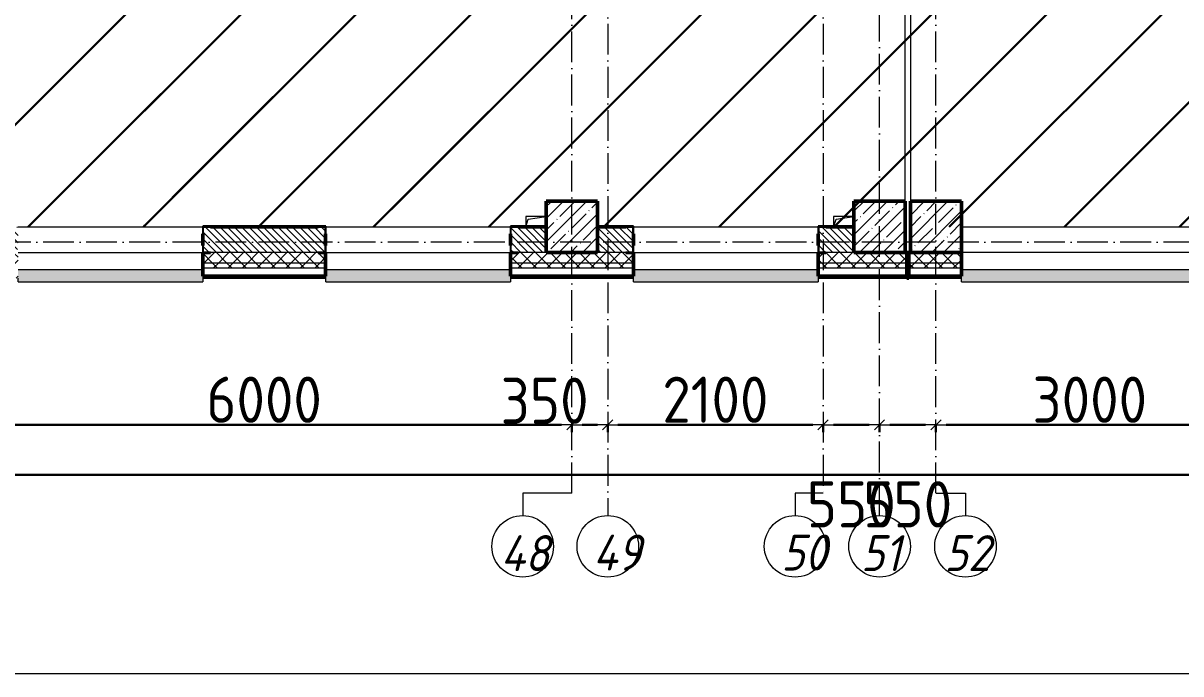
# Model space of a CAD drawing. Header units: millimetres. Extents: x -17017 to 628417, y -109036 to 199237.
# Drawn here: x 106510 to 117797, y 57688 to 64030 of the extents above; entities that cross this region are included whole.
import ezdxf

# ---------------------------------------------------------------- set-up
doc = ezdxf.new("R2010")
doc.units = ezdxf.units.MM
doc.linetypes.add('50_200_ШТРИХ_1Т_ш5_п1_п1_', pattern=[700, 500, -100, 0, -100])
for name, color, linetype, lineweight in [('3.1) ЖБ окна 1.2 м', 102, 'Continuous', 30), ('A-____-____-DIMS', 7, 'Continuous', 9), ('A-FLOR-____-OTLN', 7, 'Continuous', 9), ('A-GENM-____-MCUT', 7, 'Continuous', 25), ('A-GENM-____-OTLN', 7, 'Continuous', 9), ('A-GENM-____-OTLN-1', 7, 'Continuous', 25), ('A-GLAZ-____-OTLN', 7, 'Continuous', 9), ('A-WALL-____-MCUT-2', 7, 'Continuous', 50), ('A-WALL-____-MCUT-3', 7, 'Continuous', 9), ('A-WALL-____-OTLN', 7, 'Continuous', 9), ('A-WALL-____-PATT-1', 7, 'Continuous', 9), ('A-WALL-FNSH-MCUT-1', 7, 'Continuous', 9), ('S-COLS-____-MCUT', 7, 'Continuous', 50), ('S-COLS-____-OTLN', 7, 'Continuous', 9), ('S-GRID-____-IDEN', 7, 'Continuous', 9), ('S-GRID-____-OTLN', 7, 'Continuous', 9), ('S-GRID-____-OTLN-1', 7, '50_200_ШТРИХ_1Т_ш5_п1_п1_', 9), ('стяжа', 7, 'Continuous', 30)]:
    doc.layers.add(name, color=color, linetype=linetype, lineweight=lineweight)
doc.layers.add('A-GLAZ-____-OTLN-1', color=7, linetype='Continuous', lineweight=9, true_color=0xc0c0c0)
doc.styles.add('ISOCPEUR_I', font='isocpeui.ttf', dxfattribs={"width": 0.9, "height": 2.5})
doc.styles.add('СПДС', font='isocpeur.ttf', dxfattribs={"width": 0.9})
doc.dimstyles.new('Размера А3', dxfattribs={"dimtxt": 200, "dimasz": 100, "dimexe": 70, "dimexo": 100, "dimgap": 20, "dimtad": 1, "dimdec": 0, "dimrnd": 10, "dimzin": 0, "dimdsep": 46, "dimtxsty": 'СПДС', "dimblk": 'ARROWHEAD_6', "dimcen": 1, "dimclrd": 256, "dimclre": 256, "dimclrt": 256, "dimazin": 0, "dimtfac": 1, "dimtdec": 0, "dimtmove": 2, "dimatfit": 3, "dimfxl": 1, "dimtolj": 1, "dimtzin": 0, "dimarcsym": 0})
pattern_1 = [(45, (50979.8, 168109.95), (-561.266, 561.266), [])]
pattern_2 = [(45, (43259.71, 63713.66), (-70.71068, 70.71068), []), (135, (43259.71, 63713.66), (-70.71068, -70.71068), [])]
pattern_3 = [(135, (43259.71, 63713.66), (-35.35534, -35.35534), [])]
pattern_4 = [(45, (43259.71, 63713.66), (-85.53659, 85.53659), []), (45, (43316.74, 63713.66), (-85.53659, 85.53659), [])]

# ---------------------------------------------------------------- blocks, each defined once
blk = doc.blocks.new('BSC_Колонна _Прямоугольная - 500х500-V53-АР1_План отверстий 2 этажа в осях 1-64_А-ГГ')
at = {"layer": 'S-COLS-____-OTLN'}
h = blk.add_hatch(dxfattribs=at)
h.set_pattern_fill('FP_82', color=256, style=0, pattern_type=2)
h.set_pattern_definition([(45, (-71600, 1668.96), (-114.04925, 114.04925), []), (45, (-71485.95, 1668.96), (-114.04925, 114.04925), [201.613, -40.323, 3.353, -36.97])])
h.paths.add_polyline_path([(-250, -250), (250, -250), (250, 250), (-250, 250)], flags=0)
at = {"layer": 'S-COLS-____-MCUT'}
for p, q in [((250, 250), (-250, 250)), ((-250, 250), (-250, -250)), ((250, -250), (250, 250)), ((-250, -250), (250, -250))]:
    blk.add_line(p, q, dxfattribs=at)
blk = doc.blocks.new('BSC_Колонна _Прямоугольная - 500х500-V55-АР1_План отверстий 2 этажа в осях 1-64_А-ГГ')
at = {"layer": 'S-COLS-____-OTLN'}
h = blk.add_hatch(dxfattribs=at)
h.set_pattern_fill('FP_84', color=256, style=0, pattern_type=2)
h.set_pattern_definition([(45, (-68600, 1668.96), (-114.04925, 114.04925), []), (45, (-68485.95, 1668.96), (-114.04925, 114.04925), [201.613, -40.323, 3.353, -36.97])])
h.paths.add_polyline_path([(-250, -250), (250, -250), (250, 250), (-250, 250)], flags=0)
at = {"layer": 'S-COLS-____-MCUT'}
for p, q in [((250, 250), (-250, 250)), ((-250, 250), (-250, -250)), ((250, -250), (250, 250)), ((-250, -250), (250, -250))]:
    blk.add_line(p, q, dxfattribs=at)
blk = doc.blocks.new('BSC_Колонна _Прямоугольная - 500х500-V112-АР1_План отверстий 2 этажа в осях 1-64_А-ГГ')
at = {"layer": 'S-COLS-____-OTLN'}
h = blk.add_hatch(dxfattribs=at)
h.set_pattern_fill('FP_141', color=256, style=0, pattern_type=2)
h.set_pattern_definition([(45, (-72150, 1668.96), (-114.04925, 114.04925), []), (45, (-72035.95, 1668.96), (-114.04925, 114.04925), [201.613, -40.323, 3.353, -36.97])])
h.paths.add_polyline_path([(-250, -250), (250, -250), (250, 250), (-250, 250)], flags=0)
at = {"layer": 'S-COLS-____-MCUT'}
for p, q in [((250, 250), (-250, 250)), ((-250, 250), (-250, -250)), ((250, -250), (250, 250)), ((-250, -250), (250, -250))]:
    blk.add_line(p, q, dxfattribs=at)
blk = doc.blocks.new('Фахверк_СКБ_Уголок - 250_2700-27497298-АР1_План отверстий 2 этажа в осях 1-64_А-ГГ')
at = {"layer": 'A-GENM-____-MCUT'}
for p, q in [((200, 181), (125, 181)), ((125, 181), (125, 106)), ((131, 106), (131, 175)), ((131, 175), (200, 175)), ((200, 175), (200, 181)), ((125, 106), (131, 106)), ((131, -6), (125, -6)), ((125, -6), (125, -81)), ((125, -81), (200, -81)), ((131, -75), (131, -6)), ((200, -75), (131, -75)), ((200, -81), (200, -75))]:
    blk.add_line(p, q, dxfattribs=at)
blk = doc.blocks.new('AR_Отверстие прямоугольное _в плите_ - AR_Отверстие прямоугольное _в плите_-V161-АР1_План отверстий 2 этажа в осях 1-64_А-ГГ')
at = {"layer": 'A-GENM-____-OTLN'}
for p, q in [((100, 50), (-100, 50)), ((-100, 50), (-100, -50)), ((-100, -50), (-75, 25)), ((-75, 25), (100, 50))]:
    blk.add_line(p, q, dxfattribs=at)
blk = doc.blocks.new('Отлив_СКБ - Отлив витража_120_НВФ-31885687-АР1_План отверстий 2 этажа в осях 1-64_А-ГГ')
at = {"layer": 'A-GLAZ-____-OTLN-1'}
for points in [[(0, -2), (1800, -2), (1800, 0), (0, 0)], [(1485, -120), (1800, -120), (1800, -2), (0, -2), (0, -120)]]:
    blk.add_hatch(color=256, dxfattribs=at).paths.add_polyline_path(points, flags=0)
at = {"layer": 'A-GLAZ-____-OTLN'}
for p, q in [((0, 0), (1800, 0)), ((1800, -2), (0, -2)), ((0, -120), (0, -83)), ((1800, -63), (1800, -120)), ((0, -120), (1800, -120))]:
    blk.add_line(p, q, dxfattribs=at)
blk = doc.blocks.new('Отлив_СКБ - Отлив витража_120_НВФ-31885342-АР1_План отверстий 2 этажа в осях 1-64_А-ГГ')
at = {"layer": 'A-GLAZ-____-OTLN-1'}
for points in [[(0, 0), (0, -2), (7800, -2), (7800, 0), (2809, 0)], [(0, -2), (0, -120), (7800, -120), (7800, -2), (2809, -2)]]:
    blk.add_hatch(color=256, dxfattribs=at).paths.add_polyline_path(points, flags=0)
at = {"layer": 'A-GLAZ-____-OTLN'}
for p, q in [((0, 0), (7800, 0)), ((7800, -2), (0, -2)), ((0, -120), (0, -83)), ((7800, -83), (7800, -120)), ((0, -120), (7800, -120))]:
    blk.add_line(p, q, dxfattribs=at)
blk = doc.blocks.new('Отлив_СКБ - Отлив витража_120_НВФ-V195-АР1_План отверстий 2 этажа в осях 1-64_А-ГГ')
at = {"layer": 'A-GLAZ-____-OTLN-1'}
for points in [[(0, -2), (1800, -2), (1800, 0), (0, 0)], [(0, -120), (1800, -120), (1800, -2), (0, -2)]]:
    blk.add_hatch(color=256, dxfattribs=at).paths.add_polyline_path(points, flags=0)
at = {"layer": 'A-GLAZ-____-OTLN'}
for p, q in [((0, 0), (1800, 0)), ((0, 0), (0, -2)), ((1800, -2), (0, -2)), ((0, -120), (0, -2)), ((1800, -83), (1800, -120)), ((0, -120), (1800, -120))]:
    blk.add_line(p, q, dxfattribs=at)
blk = doc.blocks.new('Отлив_СКБ - Отлив витража_120_НВФ-V194-АР1_План отверстий 2 этажа в осях 1-64_А-ГГ')
at = {"layer": 'A-GLAZ-____-OTLN-1'}
for points in [[(1800, -2), (1800, 0), (0, 0), (0, -2), (1544, -2)], [(1544, -120), (1800, -120), (1800, -2), (0, -2), (0, -120)]]:
    blk.add_hatch(color=256, dxfattribs=at).paths.add_polyline_path(points, flags=0)
at = {"layer": 'A-GLAZ-____-OTLN'}
for p, q in [((0, 0), (1800, 0)), ((1800, -2), (0, -2)), ((0, -120), (0, -83)), ((1800, -83), (1800, -120)), ((0, -120), (1800, -120))]:
    blk.add_line(p, q, dxfattribs=at)
blk = doc.blocks.new('Стены 8 - Стены 4-31196234-АР1_План отверстий 2 этажа в осях 1-64_А-ГГ')
at = {"layer": 'A-WALL-____-MCUT-2'}
for p, q in [((-1799, 41030), (-1799, 41010)), ((-1549, 41030), (-1799, 41030)), ((-1799, 41010), (-1549, 41010)), ((-1549, 41010), (-1549, 41030))]:
    blk.add_line(p, q, dxfattribs=at)
blk = doc.blocks.new('Ось сетки - Круг_Ø6_00__ISO-2_5_0_9K_-25732049-АР1_План отверстий 2 этажа в осях 1-64_А-ГГ')
at = {"layer": 'S-GRID-____-IDEN'}
blk.add_circle((0, 0), 3, dxfattribs=at)
blk = doc.blocks.new('ARROWHEAD_6')
at = {"color": 0, "linetype": 'Continuous'}
for p, q in [((0, 0), (-1, 0)), ((-0.5, -0.5), (0.5, 0.5))]:
    blk.add_line(p, q, dxfattribs=at)
blk = doc.blocks.new('*D2679')
at = {"layer": 'A-____-____-DIMS', "lineweight": -2, "transparency": 16777216}
for p, q in [((47008, 455423), (47008, 455347)), ((47108, 455417), (52908, 455417)), ((53008, 455423), (53008, 455347))]:
    blk.add_line(p, q, dxfattribs=at)
at = {"layer": 'Defpoints', "color": 0, "transparency": 16777216}
for p in [(47008, 455523), (53008, 455523), (53008, 455417)]:
    blk.add_point(p, dxfattribs=at)
at = {"layer": 'A-____-____-DIMS', "lineweight": -2, "transparency": 16777216, "xscale": 100, "yscale": 100, "zscale": 100, "rotation": 180}
blk.add_blockref('ARROWHEAD_6', (47008, 455417), dxfattribs=at)
at = {"layer": 'A-____-____-DIMS', "lineweight": -2, "transparency": 16777216, "xscale": 100, "yscale": 100, "zscale": 100}
blk.add_blockref('ARROWHEAD_6', (53008, 455417), dxfattribs=at)
at = {"layer": 'A-____-____-DIMS', "transparency": 16777216, "insert": (50008, 455662), "char_height": 450, "attachment_point": 5, "style": 'СПДС'}
blk.add_mtext('\\A1;6000', dxfattribs=at)
blk = doc.blocks.new('*D2680')
at = {"layer": 'A-____-____-DIMS', "lineweight": -2, "transparency": 16777216}
for p, q in [((53008, 455423), (53008, 455347)), ((53108, 455417), (53258, 455417)), ((53358, 455423), (53358, 455347))]:
    blk.add_line(p, q, dxfattribs=at)
at = {"layer": 'Defpoints', "color": 0, "transparency": 16777216}
for p in [(53008, 455523), (53358, 455523), (53358, 455417)]:
    blk.add_point(p, dxfattribs=at)
at = {"layer": 'A-____-____-DIMS', "lineweight": -2, "transparency": 16777216, "xscale": 100, "yscale": 100, "zscale": 100, "rotation": 180}
blk.add_blockref('ARROWHEAD_6', (53008, 455417), dxfattribs=at)
at = {"layer": 'A-____-____-DIMS', "lineweight": -2, "transparency": 16777216, "xscale": 100, "yscale": 100, "zscale": 100}
blk.add_blockref('ARROWHEAD_6', (53358, 455417), dxfattribs=at)
at = {"layer": 'A-____-____-DIMS', "transparency": 16777216, "insert": (52314, 455877), "char_height": 450, "attachment_point": 1, "line_spacing_factor": 1.149209, "style": 'СПДС'}
blk.add_mtext('\\A1;350', dxfattribs=at)
blk = doc.blocks.new('*D2681')
at = {"layer": 'A-____-____-DIMS', "lineweight": -2, "transparency": 16777216}
for p, q in [((53358, 455423), (53358, 455347)), ((53458, 455417), (55358, 455417)), ((55458, 455423), (55458, 455347))]:
    blk.add_line(p, q, dxfattribs=at)
at = {"layer": 'Defpoints', "color": 0, "transparency": 16777216}
for p in [(53358, 455523), (55458, 455523), (55458, 455417)]:
    blk.add_point(p, dxfattribs=at)
at = {"layer": 'A-____-____-DIMS', "lineweight": -2, "transparency": 16777216, "xscale": 100, "yscale": 100, "zscale": 100, "rotation": 180}
blk.add_blockref('ARROWHEAD_6', (53358, 455417), dxfattribs=at)
at = {"layer": 'A-____-____-DIMS', "lineweight": -2, "transparency": 16777216, "xscale": 100, "yscale": 100, "zscale": 100}
blk.add_blockref('ARROWHEAD_6', (55458, 455417), dxfattribs=at)
at = {"layer": 'A-____-____-DIMS', "transparency": 16777216, "insert": (54408, 455662), "char_height": 450, "attachment_point": 5, "style": 'СПДС'}
blk.add_mtext('\\A1;2100', dxfattribs=at)
blk = doc.blocks.new('*D2682')
at = {"layer": 'A-____-____-DIMS', "lineweight": -2, "transparency": 16777216}
for p, q in [((55458, 455423), (55458, 455347)), ((55558, 455417), (55908, 455417)), ((56008, 455423), (56008, 455347))]:
    blk.add_line(p, q, dxfattribs=at)
at = {"layer": 'Defpoints', "color": 0, "transparency": 16777216}
for p in [(55458, 455523), (56008, 455523), (56008, 455417)]:
    blk.add_point(p, dxfattribs=at)
at = {"layer": 'A-____-____-DIMS', "lineweight": -2, "transparency": 16777216, "xscale": 100, "yscale": 100, "zscale": 100, "rotation": 180}
blk.add_blockref('ARROWHEAD_6', (55458, 455417), dxfattribs=at)
at = {"layer": 'A-____-____-DIMS', "lineweight": -2, "transparency": 16777216, "xscale": 100, "yscale": 100, "zscale": 100}
blk.add_blockref('ARROWHEAD_6', (56008, 455417), dxfattribs=at)
at = {"layer": 'A-____-____-DIMS', "transparency": 16777216, "insert": (55733, 454642), "char_height": 450, "attachment_point": 5, "style": 'СПДС'}
blk.add_mtext('\\A1;550', dxfattribs=at)
blk = doc.blocks.new('*D2683')
at = {"layer": 'A-____-____-DIMS', "lineweight": -2, "transparency": 16777216}
for p, q in [((56008, 455423), (56008, 455347)), ((56108, 455417), (56458, 455417)), ((56558, 455423), (56558, 455347))]:
    blk.add_line(p, q, dxfattribs=at)
at = {"layer": 'Defpoints', "color": 0, "transparency": 16777216}
for p in [(56008, 455523), (56558, 455523), (56558, 455417)]:
    blk.add_point(p, dxfattribs=at)
at = {"layer": 'A-____-____-DIMS', "lineweight": -2, "transparency": 16777216, "xscale": 100, "yscale": 100, "zscale": 100, "rotation": 180}
blk.add_blockref('ARROWHEAD_6', (56008, 455417), dxfattribs=at)
at = {"layer": 'A-____-____-DIMS', "lineweight": -2, "transparency": 16777216, "xscale": 100, "yscale": 100, "zscale": 100}
blk.add_blockref('ARROWHEAD_6', (56558, 455417), dxfattribs=at)
at = {"layer": 'A-____-____-DIMS', "transparency": 16777216, "insert": (56283, 454642), "char_height": 450, "attachment_point": 5, "style": 'СПДС'}
blk.add_mtext('\\A1;550', dxfattribs=at)
blk = doc.blocks.new('*D2684')
at = {"layer": 'A-____-____-DIMS', "lineweight": -2, "transparency": 16777216}
for p, q in [((56558, 455423), (56558, 455347)), ((56658, 455417), (59458, 455417)), ((59558, 455423), (59558, 455347))]:
    blk.add_line(p, q, dxfattribs=at)
at = {"layer": 'Defpoints', "color": 0, "transparency": 16777216}
for p in [(56558, 455523), (59558, 455523), (59558, 455417)]:
    blk.add_point(p, dxfattribs=at)
at = {"layer": 'A-____-____-DIMS', "lineweight": -2, "transparency": 16777216, "xscale": 100, "yscale": 100, "zscale": 100, "rotation": 180}
blk.add_blockref('ARROWHEAD_6', (56558, 455417), dxfattribs=at)
at = {"layer": 'A-____-____-DIMS', "lineweight": -2, "transparency": 16777216, "xscale": 100, "yscale": 100, "zscale": 100}
blk.add_blockref('ARROWHEAD_6', (59558, 455417), dxfattribs=at)
at = {"layer": 'A-____-____-DIMS', "transparency": 16777216, "insert": (58058, 455662), "char_height": 450, "attachment_point": 5, "style": 'СПДС'}
blk.add_mtext('\\A1;3000', dxfattribs=at)
blk = doc.blocks.new('*D2691')
at = {"layer": 'A-____-____-DIMS', "lineweight": -2, "transparency": 16777216}
for p, q in [((-17942, 454935), (-17942, 454859)), ((-17842, 454929), (85458, 454929)), ((85558, 454935), (85558, 454859))]:
    blk.add_line(p, q, dxfattribs=at)
at = {"layer": 'Defpoints', "color": 0, "transparency": 16777216}
for p in [(-17942, 455035), (85558, 455035), (85558, 454929)]:
    blk.add_point(p, dxfattribs=at)
at = {"layer": 'A-____-____-DIMS', "lineweight": -2, "transparency": 16777216, "xscale": 100, "yscale": 100, "zscale": 100, "rotation": 180}
blk.add_blockref('ARROWHEAD_6', (-17942, 454929), dxfattribs=at)
at = {"layer": 'A-____-____-DIMS', "lineweight": -2, "transparency": 16777216, "xscale": 100, "yscale": 100, "zscale": 100}
blk.add_blockref('ARROWHEAD_6', (85558, 454929), dxfattribs=at)
at = {"layer": 'A-____-____-DIMS', "transparency": 16777216, "insert": (33808, 455174), "char_height": 450, "attachment_point": 5, "style": 'СПДС'}
blk.add_mtext('\\A1;103500', dxfattribs=at)
blk = doc.blocks.new('2этаж')
at = {"layer": 'S-GRID-____-OTLN-1', "color": 251, "ltscale": 0.6, "true_color": 0x636466}
for p, q in [((53358.3, 508896.9), (53358.3, 454533.3)), ((55458.3, 508896.9), (55458.3, 454750.2)), ((53008.3, 454750.2), (53008.3, 469166.5)), ((56008.3, 454533.3), (56008.3, 469166.5)), ((56558.3, 454750.2), (56558.3, 469166.5)), ((88482.7, 457197), (-20260.4, 457197))]:
    blk.add_line(p, q, dxfattribs=at)
at = {"layer": 'S-GRID-____-IDEN', "char_height": 350, "attachment_point": 1, "style": 'ISOCPEUR_I'}
for s, insert, width in [('48', (52314.3, 454342.1), 425.696), ('49', (53215, 454347.3), 425.696), ('50', (55050.7, 454347.3), 404.05), ('51', (55827.3, 454342.1), 346.329), ('52', (56641.2, 454342.1), 404.05)]:
    blk.add_mtext(s, dxfattribs=dict(at, insert=insert, width=width))
at = {"layer": 'A-____-____-DIMS'}
for base, p1, p2, picture, middle in [((53008.3, 455417.4), (47008.3, 455523.5), (53008.3, 455523.5), '*D2679', (50008.3, 455662.4)), ((55458.3, 455417.4), (53358.3, 455523.5), (55458.3, 455523.5), '*D2681', (54408.3, 455662.4)), ((59558.3, 455417.4), (56558.3, 455523.5), (59558.3, 455523.5), '*D2684', (58058.3, 455662.4)), ((85558.3, 454929.2), (-17941.7, 455035.3), (85558.3, 455035.3), '*D2691', (33808.3, 455174.2)), ((56008.3, 455417.4), (55458.3, 455523.5), (56008.3, 455523.5), '*D2682', (55733.3, 454642.4)), ((56558.3, 455417.4), (56008.3, 455523.5), (56558.3, 455523.5), '*D2683', (56283.3, 454642.4))]:
    dim = blk.add_linear_dim(base=base, p1=p1, p2=p2, dimstyle='Размера А3', override={"dimtxt": 450}, dxfattribs=at)
    dim.commit()
    dim.dimension.update_dxf_attribs({"geometry": picture, "text_midpoint": middle})
dim = blk.add_linear_dim(base=(53358.3, 455417.4), p1=(53008.3, 455523.5), p2=(53358.3, 455523.5), dimstyle='Размера А3', override={"dimtxt": 450}, dxfattribs=at)
dim.commit()
dim.dimension.update_dxf_attribs({"geometry": '*D2680', "text_midpoint": (52698.7, 455577.4), "dimtype": 160})

msp = doc.modelspace()

# ---------------------------------------------------------------- hatches: boundary and pattern name
at = {"layer": 'A-WALL-____-PATT-1'}
h = msp.add_hatch(dxfattribs=at)
h.set_pattern_fill('FP_6', color=256, style=0, pattern_type=2)
h.set_pattern_definition(pattern_3)
h.paths.add_polyline_path([(111293, 61795), (111610, 61795), (111610, 62045), (111266, 62045), (111266, 61976), (111260, 61976), (111260, 61864), (111266, 61864), (111266, 61795)], flags=0)
h.paths.add_polyline_path([(109454, 61795), (109454, 61864), (109459, 61864), (109459, 61976), (109454, 61976), (109454, 62045), (108266, 62045), (108266, 61976), (108260, 61976), (108260, 61864), (108266, 61864), (108266, 61795), (109385, 61795)], flags=0)
h.paths.add_polyline_path([(106385, 61795), (106454, 61795), (106454, 61864), (106460, 61864), (106460, 61976), (106454, 61976), (106454, 62045), (106110, 62045), (106110, 61795)], flags=0)
h = msp.add_hatch(dxfattribs=at)
h.set_pattern_fill('FP_6', color=256, style=0, pattern_type=2)
h.set_pattern_definition(pattern_3)
h.paths.add_polyline_path([(114266, 61795), (114610, 61795), (114610, 62045), (114266, 62045), (114266, 61976), (114260, 61976), (114260, 61864), (114266, 61864), (114266, 61799)], flags=0)
h.paths.add_polyline_path([(112110, 61795), (112454, 61795), (112454, 61864), (112460, 61864), (112460, 61976), (112454, 61976), (112454, 62045), (112110, 62045)], flags=0)
h = msp.add_hatch(dxfattribs=at)
h.set_pattern_fill('FP_1', color=256, style=0, pattern_type=2)
h.set_pattern_definition(pattern_2)
h.paths.add_polyline_path([(144510, 61695), (144510, 61795), (135485, 61795), (135485, 61789), (135410, 61789), (135410, 61695), (144010, 61695)], flags=0)
h.paths.add_polyline_path([(133610, 61695), (133610, 61789), (133535, 61789), (133535, 61795), (125660, 61795), (125660, 61695), (133387, 61695)], flags=0)
h.paths.add_polyline_path([(124160, 61695), (124660, 61695), (124660, 61795), (123535, 61795), (123535, 61789), (123460, 61789), (123460, 61695), (123535, 61695)], flags=0)
h.paths.add_polyline_path([(114260, 61695), (115660, 61695), (115660, 61795), (114335, 61795), (114335, 61789), (114260, 61789)], flags=0)
h.paths.add_polyline_path([(112110, 61695), (112460, 61695), (112460, 61789), (112385, 61789), (112385, 61795), (111335, 61795), (111335, 61789), (111260, 61789), (111260, 61695), (111610, 61695)], flags=0)
h.paths.add_polyline_path([(109459, 61695), (109459, 61789), (109385, 61789), (109385, 61795), (108335, 61795), (108335, 61789), (108260, 61789), (108260, 61695), (108642, 61695)], flags=0)
h.paths.add_polyline_path([(106460, 61695), (106460, 61789), (106385, 61789), (106385, 61795), (105335, 61795), (105335, 61789), (105260, 61789), (105260, 61695), (105991, 61695)], flags=0)
h.paths.add_polyline_path([(102610, 61695), (103460, 61695), (103460, 61789), (103385, 61789), (103385, 61795), (102335, 61795), (102335, 61789), (102260, 61789), (102260, 61695), (102456, 61695)], flags=0)
h.paths.add_polyline_path([(97154, 61695), (97460, 61695), (97460, 61789), (97385, 61789), (97385, 61795), (96335, 61795), (96335, 61789), (96260, 61789), (96260, 61695), (97110, 61695)], flags=0)
h.paths.add_polyline_path([(93260, 61695), (94460, 61695), (94460, 61789), (94385, 61789), (94385, 61795), (93335, 61795), (93335, 61789), (93260, 61789)], flags=0)
h.paths.add_polyline_path([(90968, 61695), (91460, 61695), (91460, 61789), (91385, 61789), (91385, 61795), (90335, 61795), (90335, 61789), (90260, 61789), (90260, 61695), (90335, 61695)], flags=0)
h.paths.add_polyline_path([(88316, 61695), (88460, 61695), (88460, 61789), (88385, 61789), (88385, 61795), (87335, 61795), (87335, 61789), (87260, 61789), (87260, 61695), (88110, 61695)], flags=0)
h.paths.add_polyline_path([(85460, 61695), (85460, 61789), (85385, 61789), (85385, 61795), (84335, 61795), (84335, 61789), (84260, 61789), (84260, 61695), (85385, 61695)], flags=0)
h.paths.add_polyline_path([(82460, 61695), (82460, 61789), (82385, 61789), (82385, 61795), (81060, 61795), (81060, 61695), (82454, 61695)], flags=0)
h.paths.add_polyline_path([(78060, 61695), (79260, 61695), (79260, 61789), (79185, 61789), (79185, 61795), (78060, 61795)], flags=0)
h.paths.add_polyline_path([(76254, 61695), (76260, 61695), (76260, 61789), (76185, 61789), (76185, 61795), (75135, 61795), (75135, 61789), (75060, 61789), (75060, 61695), (76185, 61695)], flags=0)
h.paths.add_polyline_path([(73185, 61695), (73260, 61695), (73260, 61789), (73185, 61789), (73185, 61795), (72060, 61795), (72060, 61695), (72560, 61695)], flags=0)
h.paths.add_polyline_path([(69560, 61695), (70260, 61695), (70260, 61789), (70185, 61789), (70185, 61795), (69060, 61795), (69060, 61695)], flags=0)
h.paths.add_polyline_path([(67260, 61695), (67260, 61789), (67185, 61789), (67185, 61795), (66135, 61795), (66135, 61789), (66060, 61789), (66060, 61695), (66223, 61695)], flags=0)
h.paths.add_polyline_path([(64185, 61695), (64260, 61695), (64260, 61789), (64185, 61789), (64185, 61795), (63060, 61795), (63060, 61695), (63572, 61695)], flags=0)
h.paths.add_polyline_path([(60060, 61695), (61260, 61695), (61260, 61789), (61185, 61789), (61185, 61795), (60060, 61795)], flags=0)
h.paths.add_polyline_path([(58260, 61695), (58260, 61789), (58185, 61789), (58185, 61795), (57135, 61795), (57135, 61789), (57060, 61789), (57060, 61695), (58160, 61695)], flags=0)
h.paths.add_polyline_path([(56060, 61695), (56060, 61789), (55985, 61789), (55985, 61795), (50735, 61795), (50735, 61789), (50660, 61789), (50660, 61695), (55618, 61695)], flags=0)
h.paths.add_polyline_path([(48560, 61695), (49660, 61695), (49660, 61789), (49585, 61789), (49585, 61795), (40810, 61795), (40810, 61695), (48548, 61695)], flags=0)
h = msp.add_hatch(dxfattribs=at)
h.set_pattern_fill('FP_1', color=256, style=0, pattern_type=2)
h.set_pattern_definition(pattern_2)
h.paths.add_polyline_path([(144510, 61645), (144610, 61645), (144610, 61695), (135410, 61695), (135410, 61645), (143991, 61645)], flags=0)
h.paths.add_polyline_path([(132503, 61645), (133610, 61645), (133610, 61695), (125660, 61695), (125660, 61645), (131619, 61645)], flags=0)
h.paths.add_polyline_path([(123460, 61645), (124660, 61645), (124660, 61695), (123460, 61695)], flags=0)
h.paths.add_polyline_path([(115660, 61645), (115660, 61695), (114260, 61695), (114260, 61645), (114828, 61645)], flags=0)
h.paths.add_polyline_path([(112460, 61645), (112460, 61695), (111260, 61695), (111260, 61645), (112177, 61645)], flags=0)
h.paths.add_polyline_path([(108642, 61645), (109459, 61645), (109459, 61695), (108260, 61695), (108260, 61645)], flags=0)
h.paths.add_polyline_path([(106460, 61645), (106460, 61695), (105260, 61695), (105260, 61645), (105991, 61645)], flags=0)
h.paths.add_polyline_path([(103340, 61645), (103460, 61645), (103460, 61695), (102260, 61695), (102260, 61645), (102456, 61645)], flags=0)
h.paths.add_polyline_path([(97460, 61645), (97460, 61695), (96260, 61695), (96260, 61645), (97154, 61645)], flags=0)
h.paths.add_polyline_path([(94460, 61645), (94460, 61695), (93260, 61695), (93260, 61645), (93619, 61645)], flags=0)
h.paths.add_polyline_path([(90260, 61645), (91460, 61645), (91460, 61695), (90260, 61695)], flags=0)
h.paths.add_polyline_path([(88316, 61645), (88460, 61645), (88460, 61695), (87260, 61695), (87260, 61645), (87433, 61645)], flags=0)
h.paths.add_polyline_path([(85460, 61645), (85460, 61695), (84260, 61695), (84260, 61645), (84781, 61645)], flags=0)
h.paths.add_polyline_path([(82130, 61645), (82460, 61645), (82460, 61695), (81060, 61695), (81060, 61645), (81247, 61645)], flags=0)
h.paths.add_polyline_path([(79260, 61645), (79260, 61695), (78060, 61695), (78060, 61645), (78595, 61645)], flags=0)
h.paths.add_polyline_path([(76260, 61645), (76260, 61695), (75060, 61695), (75060, 61645)], flags=0)
h.paths.add_polyline_path([(73260, 61645), (73260, 61695), (72060, 61695), (72060, 61645)], flags=0)
h.paths.add_polyline_path([(69060, 61645), (70260, 61645), (70260, 61695), (69060, 61695)], flags=0)
h.paths.add_polyline_path([(67260, 61645), (67260, 61695), (66060, 61695), (66060, 61645), (66223, 61645)], flags=0)
h.paths.add_polyline_path([(64260, 61645), (64260, 61695), (63060, 61695), (63060, 61645), (63572, 61645)], flags=0)
h.paths.add_polyline_path([(61260, 61645), (61260, 61695), (60060, 61695), (60060, 61645), (60921, 61645)], flags=0)
h.paths.add_polyline_path([(58260, 61645), (58260, 61695), (57060, 61695), (57060, 61645), (57386, 61645)], flags=0)
h.paths.add_polyline_path([(56060, 61645), (56060, 61695), (50660, 61695), (50660, 61645), (55618, 61645)], flags=0)
h.paths.add_polyline_path([(49660, 61645), (49660, 61695), (40710, 61695), (40710, 61645), (48548, 61645)], flags=0)
h = msp.add_hatch(dxfattribs=at)
h.set_pattern_fill('FP_3', color=256, style=0, pattern_type=2)
h.set_pattern_definition(pattern_4)
h.paths.add_polyline_path([(114828, 61545), (115125, 61545), (115125, 61565), (114261, 61565), (114261, 61545)], flags=0)
h.paths.add_polyline_path([(112177, 61545), (112460, 61545), (112460, 61565), (111260, 61565), (111260, 61545), (111293, 61545)], flags=0)
h.paths.add_polyline_path([(109459, 61545), (109459, 61565), (108260, 61565), (108260, 61545), (108642, 61545)], flags=0)
h.paths.add_polyline_path([(105261, 61545), (106460, 61545), (106460, 61565), (105261, 61565)], flags=0)
h.paths.add_polyline_path([(103340, 61545), (103460, 61545), (103460, 61565), (102260, 61565), (102260, 61545), (102456, 61545)], flags=0)
h.paths.add_polyline_path([(96270, 61545), (97460, 61545), (97460, 61565), (96260, 61565), (96260, 61545)], flags=0)
h.paths.add_polyline_path([(94460, 61545), (94460, 61565), (93260, 61565), (93260, 61545), (93619, 61545)], flags=0)
h.paths.add_polyline_path([(90968, 61545), (91460, 61545), (91460, 61565), (90260, 61565), (90260, 61545)], flags=0)
h.paths.add_polyline_path([(88316, 61545), (88460, 61545), (88460, 61565), (87260, 61565), (87260, 61545), (87433, 61545)], flags=0)
h.paths.add_polyline_path([(84781, 61545), (85460, 61545), (85460, 61565), (84260, 61565), (84260, 61545)], flags=0)
h.paths.add_polyline_path([(82130, 61545), (82460, 61545), (82460, 61565), (81595, 61565), (81595, 61545)], flags=0)
h = msp.add_hatch(dxfattribs=at)
h.set_pattern_fill('FP_3', color=256, style=0, pattern_type=2)
h.set_pattern_definition(pattern_4)
h.paths.add_polyline_path([(144740, 61545), (144740, 61565), (135410, 61565), (135410, 61545), (143991, 61545)], flags=0)
h.paths.add_polyline_path([(133610, 61545), (133610, 61565), (125660, 61565), (125660, 61545), (133387, 61545)], flags=0)
h.paths.add_polyline_path([(123460, 61545), (124660, 61545), (124660, 61565), (123460, 61565)], flags=0)
h.paths.add_polyline_path([(115660, 61545), (115660, 61565), (115145, 61565), (115145, 61545)], flags=0)
at = {"layer": 'стяжа'}
h = msp.add_hatch(dxfattribs=at)
h.set_pattern_fill('ANSI31', color=5, scale=250)
h.set_pattern_definition(pattern_1)
h.paths.add_polyline_path([(81815, 72895), (40942, 72895), (40942, 69785), (81815, 69785)])
h.paths.add_polyline_path([(58160, 69195), (72560, 69195), (72560, 62395), (58160, 62395)])
h.paths.add_polyline_path([(72560, 68945), (124367, 68945), (124367, 62045), (72560, 62045)])
h = msp.add_hatch(dxfattribs=at)
h.set_pattern_fill('ANSI31', color=5, scale=250)
h.set_pattern_definition(pattern_1)
h.paths.add_polyline_path([(124367, 62045), (72560, 62045), (58160, 62395), (58160, 69785), (40942, 69785), (40942, 72895), (81815, 72895), (81815, 68945), (124367, 68945)])
h.paths.add_polyline_path([(63560, 62272), (63572, 62272), (63572, 62297), (63560, 62297)], flags=16)
h.paths.add_polyline_path([(63560, 68995), (63560, 67795), (63560, 66459, -2.052883), (63591, 66483, -0.372712), (63460, 66512), (63460, 67749), (63564, 68995)], flags=0)
h.paths.add_polyline_path([(64892, 69502, -0.625627), (65010, 69745), (64892, 69774)], flags=16)
h.paths.add_polyline_path([(64772, 69695), (64672, 69695), (64672, 69395), (64772, 69395)], flags=16)
h.paths.add_polyline_path([(64980, 69207, -1), (65029, 69195), (65210, 69195), (65210, 69207)], flags=16)
h.paths.add_polyline_path([(64560, 69907), (64772, 69907), (64892, 70047), (64560, 70047)], flags=16)
h.paths.add_polyline_path([(43110, 69907), (46550, 69911), (43110, 69911), (43103, 69907)], flags=16)
h.paths.add_polyline_path([(41310, 70587), (41310, 70045), (41422, 69907), (41422, 70587)], flags=16)
h.paths.add_polyline_path([(41060, 70495), (41290, 70045), (41290, 70475), (41091, 71908, -0.526622), (41060, 71881)], flags=16)
h.paths.add_polyline_path([(72672, 72683), (72060, 72683), (71948, 72583), (72672, 72583)], flags=16)
h.paths.add_polyline_path([(79660, 69807), (79660, 69795), (81060, 69795), (81123, 69807)], flags=16)
h.paths.add_polyline_path([(66492, 69355), (66492, 68995), (65560, 68995), (65248, 68995), (65248, 70047), (65560, 70047), (65560, 69807), (66985, 69807), (66985, 69355)], flags=16)
h.paths.add_polyline_path([(65360, 69807), (65348, 69807), (65348, 69795), (65360, 69195)], flags=0)
h.paths.add_polyline_path([(64660, 69195), (65360, 69195), (65710, 69595), (65560, 69595)], flags=16)
h.paths.add_polyline_path([(66588, 69583, -1), (66540, 69595), (66272, 69595), (66272, 69583)], flags=0)
h.paths.add_polyline_path([(66260, 69795), (66260, 68995), (66160, 68995), (66160, 69095), (66160, 69795)], flags=0)
h.paths.add_polyline_path([(69048, 69195), (69060, 69195), (69060, 69295), (69048, 69583)], flags=16)
h.paths.add_polyline_path([(72160, 69045), (73460, 69045), (73460, 69595), (72660, 69595), (72160, 69621)], flags=0)
h.paths.add_polyline_path([(68735, 69795), (68735, 69595), (69060, 69595), (69060, 69795)], flags=16)
h.paths.add_polyline_path([(69560, 69295), (72160, 69295), (72160, 68945), (73560, 68945), (73560, 69595), (73460, 69595), (73435, 69595), (72613, 69807), (73360, 69807), (74360, 69807), (75985, 69807), (75985, 69595), (75960, 69595), (75960, 68945), (74560, 68945), (74460, 68945), (72060, 68945)], flags=16)
h.paths.add_polyline_path([(69560, 69595), (72060, 69595), (72060, 69795), (69560, 69795)], flags=16)
h.paths.add_polyline_path([(41422, 72833), (41422, 72583), (41060, 72583), (41060, 72833), (68948, 72833), (69560, 72683), (69560, 72833), (71948, 72833), (72560, 72695), (71948, 72695), (71948, 72833), (70008, 72833), (70008, 72583), (68948, 72583)], flags=16)
h.paths.add_polyline_path([(62460, 69795), (62460, 69595), (63060, 69595), (62360, 69775), (62360, 69595), (62460, 69595), (63060, 69795)], flags=16)
h.paths.add_polyline_path([(62360, 69195), (62360, 69295), (63360, 69295), (63360, 69195), (63360, 68983), (63348, 68983)], flags=16)
h.paths.add_polyline_path([(70954, 66231, -1), (70474, 66231, -1)], flags=0)
h.paths.add_polyline_path([(71749, 70937, -1), (72229, 70937, -1)], flags=16)
h.paths.add_polyline_path([(73360, 69795), (74360, 69795), (74560, 69795), (74560, 69045), (74460, 68945), (74460, 69595), (73660, 69595), (72660, 69795)], flags=0)
h.paths.add_polyline_path([(77948, 72833), (78560, 72695), (78560, 72833), (80948, 72833), (81695, 72695), (81760, 72695), (81760, 72583), (80948, 72583), (79008, 72833), (79008, 72583), (77948, 72583), (72672, 72833)], flags=16)
h.paths.add_polyline_path([(61929, 67707, -1), (61449, 67707, -1)], flags=0)
h.paths.add_polyline_path([(70060, 62295), (69560, 62295), (69560, 62270), (70035, 62270)], flags=16)
h.paths.add_polyline_path([(72057, 62370), (72535, 62370), (72560, 62395), (72057, 62395)], flags=16)
h.paths.add_polyline_path([(72572, 62057), (72572, 62315), (72560, 62315), (72560, 62295)], flags=16)
h.paths.add_polyline_path([(73260, 62057), (75060, 62057), (76260, 62057), (78048, 62057), (78524, 62372), (78082, 62372), (78082, 62045), (76260, 62045), (75135, 62045), (73260, 62045), (72572, 62057)], flags=16)
h.paths.add_polyline_path([(77760, 69595), (78060, 69595), (78060, 69795), (77760, 69795)], flags=16)
h.paths.add_polyline_path([(77660, 68895), (78060, 68895), (78060, 68995), (77760, 68995)], flags=16)
h.paths.add_polyline_path([(77660, 68995), (77660, 68883), (77648, 68883), (77648, 69795), (77660, 69795)], flags=16)
h.paths.add_polyline_path([(81460, 68895), (81560, 68895), (81560, 68995), (81460, 68995)], flags=0)
h.paths.add_polyline_path([(78160, 69595), (81460, 69595), (81460, 68895), (81572, 68883), (81572, 68895), (79660, 68895), (78060, 68895), (78060, 68995), (78160, 68995)], flags=16)
h.paths.add_polyline_path([(79560, 69795), (79560, 69595), (79660, 69595), (81060, 69795)], flags=16)
h.paths.add_polyline_path([(81048, 62045), (81060, 62045), (81108, 62057), (81048, 62057)], flags=16)
h.paths.add_polyline_path([(79260, 62057), (81048, 62045), (79260, 62045), (78572, 62057)], flags=16)
h.paths.add_polyline_path([(78562, 62295), (78537, 62295), (78537, 62372), (78562, 62397)], flags=16)
h.paths.add_polyline_path([(51635, 69907), (48560, 69907), (48360, 69795), (48560, 69795)], flags=16)
h.paths.add_polyline_path([(53660, 69795), (53135, 69795), (51635, 69907), (53335, 69907)], flags=16)
h.paths.add_polyline_path([(84285, 62270), (84260, 62295), (84260, 62051), (84285, 62051)], flags=0)
h.paths.add_polyline_path([(82460, 62045), (84260, 62045), (85110, 62304), (84610, 62304), (84610, 62295), (84260, 62295)], flags=16)
h.paths.add_polyline_path([(82435, 62270), (82460, 62295), (82110, 62295), (82110, 62270)], flags=16)
h.paths.add_polyline_path([(87960, 62297), (87960, 65720), (87760, 62297)], flags=16)
h.paths.add_polyline_path([(88462, 62272), (88462, 62307), (88110, 62307), (88110, 62272)], flags=16)
h.paths.add_polyline_path([(85447, 62051), (85460, 62051), (85460, 62057), (85447, 62057)], flags=16)
h.paths.add_polyline_path([(87598, 62307), (87960, 65720), (87960, 62045), (87335, 62045), (85460, 62045), (85435, 62063), (85435, 62057), (87260, 62057), (87598, 62230)], flags=16)
h.paths.add_polyline_path([(48560, 69907), (46560, 69907), (46210, 69795), (46760, 69795)], flags=16)
h.paths.add_polyline_path([(87260, 62057), (87598, 62057), (87610, 62045), (87335, 62045)], flags=0)
h.paths.add_polyline_path([(102260, 62157), (97550, 62157), (97469, 62057), (102260, 62057), (102260, 62057)], flags=16)
h.paths.add_polyline_path([(96260, 62057), (96280, 62057), (96280, 62157), (96260, 62157)], flags=16)
h.paths.add_polyline_path([(90260, 62057), (91460, 62057), (93257, 62057), (93257, 62307), (93748, 62307), (93760, 62309), (93760, 67670), (93760, 68895), (94072, 68951), (94072, 62407), (94222, 62407), (96330, 62045), (94072, 62045), (94072, 62272), (93282, 62272), (93282, 62045), (91460, 62045), (90335, 62045), (88466, 62045), (88466, 62057)], flags=16)
h.paths.add_polyline_path([(93260, 62045), (93260, 62057), (93257, 62057), (91460, 62045)], flags=0)
h.paths.add_polyline_path([(91207, 64177, -1), (91687, 64177, -1)], flags=16)
h.paths.add_polyline_path([(93760, 62297), (93610, 62297), (93610, 62295), (93760, 62295)], flags=0)
h.paths.add_polyline_path([(96260, 62045), (97006, 62275), (96280, 62275), (96150, 62258), (96150, 62045)], flags=16)
h.paths.add_polyline_path([(96150, 62407), (97550, 62407), (97550, 62157), (97460, 62051), (97460, 62057), (97440, 62057), (96563, 62295), (96260, 62295)], flags=16)
h.paths.add_polyline_path([(115231, 62407), (114980, 62307), (115672, 62307), (115791, 62407)], flags=16)
h.paths.add_polyline_path([(105260, 62057), (105280, 62057), (105280, 62157), (105260, 62157)], flags=0)
h.paths.add_polyline_path([(105260, 62057), (106001, 62275), (105280, 62275), (105150, 62258), (105150, 62057)], flags=0)
h.paths.add_polyline_path([(102280, 62057), (102260, 62057), (102260, 62051), (102280, 62051)], flags=16)
h.paths.add_polyline_path([(102160, 62307), (103220, 62307), (103220, 62057), (103460, 62057), (105260, 62045), (103460, 62045), (103122, 62057), (103122, 62307), (102610, 62307), (102610, 62045), (102335, 62045), (102275, 62295), (102160, 62295)], flags=16)
h.paths.add_polyline_path([(102681, 64475, -1), (103161, 64475, -1)], flags=16)
h.paths.add_polyline_path([(105150, 62407), (106550, 62407), (111170, 62157), (111170, 62407), (112210, 62407), (113674, 62157), (114152, 62157), (114152, 62407), (114912, 62407), (114980, 62395), (114980, 62307), (114980, 62045), (114335, 62045), (112460, 62045), (112122, 62057), (112122, 62307), (111610, 62307), (111610, 62045), (109460, 62045), (108335, 62045), (106460, 62045), (105555, 62295), (105260, 62295)], flags=16)
h.paths.add_polyline_path([(106440, 62057), (106440, 62051), (106460, 62051), (106460, 62057)], flags=16)
h.paths.add_polyline_path([(108260, 62057), (109460, 62057), (111260, 62057), (111260, 62295), (111610, 62295), (111610, 62045), (111335, 62045), (109460, 62045), (108335, 62045), (106460, 62057)], flags=16)
h.paths.add_polyline_path([(114912, 62507), (114912, 62375), (114960, 62375), (115232, 62507)], flags=16)
h.paths.add_polyline_path([(114280, 62057), (114260, 62057), (114260, 62051), (114280, 62051)], flags=0)
h.paths.add_polyline_path([(114260, 62045), (114786, 62275), (114280, 62275), (112460, 62045)], flags=16)
h.paths.add_polyline_path([(118048, 62407), (118048, 62307), (118660, 62307), (118772, 62407)], flags=16)
h.paths.add_polyline_path([(115660, 62057), (115672, 62057), (118148, 62057), (118160, 62045), (115660, 62045)], flags=16)
h.paths.add_polyline_path([(123560, 62295), (124160, 62295), (124160, 62415), (123560, 62415)], flags=16)
h.paths.add_polyline_path([(123535, 62045), (118672, 62045), (118672, 62157), (123560, 62157), (123660, 62176), (123660, 62275), (124160, 62275), (124160, 62045)], flags=16)
h.paths.add_polyline_path([(118672, 62057), (123460, 62057), (123680, 62057), (123680, 62045), (118672, 62045)], flags=0)
h.paths.add_polyline_path([(72560, 68945), (72560, 69195), (58160, 69195), (58160, 62395), (72560, 62395)], flags=16)
h.paths.add_polyline_path([(63544, 66470, -0.174623), (63478, 66493, -1.111514), (63429, 66487, -0.48712), (63460, 66512), (63460, 67749), (63560, 68945), (63560, 68995), (63463, 68995), (63360, 68995), (63360, 68983), (63348, 68983), (63348, 68995), (63460, 68995), (63557, 68995), (65360, 68995), (65560, 68995), (65560, 69095), (66160, 69095), (66160, 68995), (65560, 68995), (65248, 68995), (63564, 68995), (63560, 68945), (63560, 67795), (63560, 66507, -0.48712), (63591, 66483, -0.770165)], flags=0)
h.paths.add_polyline_path([(63560, 66459, -0.782881), (63560, 66507)], flags=0)
h.paths.add_polyline_path([(102491, 64242), (103171, 64242), (103171, 64722), (102491, 64722)], flags=24)
h.paths.add_polyline_path([(91017, 63944), (91706, 63944), (91706, 64424), (91017, 64424)], flags=24)
h.paths.add_polyline_path([(61272, 67474), (61930, 67474), (61930, 67954), (61272, 67954)], flags=8)
h.paths.add_polyline_path([(70284, 65997), (70965, 65997), (70965, 66477), (70284, 66477)], flags=8)
h.paths.add_polyline_path([(71560, 70704), (72240, 70704), (72240, 71184), (71560, 71184)], flags=24)

# ---------------------------------------------------------------- linework, layer by layer
at = {"color": 1, "lineweight": 0}
msp.add_lwpolyline([(35697, 156516), (148933, 156516), (148933, 57688), (35697, 57688)], close=True, dxfattribs=at)
at = {"layer": 'A-FLOR-____-OTLN'}
for p, q in [((115160, 69295), (115160, 62295)), ((115110, 62295), (115110, 68895))]:
    msp.add_line(p, q, dxfattribs=at)
at = {"layer": 'A-WALL-____-MCUT-2'}
for p, q in [((108260, 61976), (108260, 61864)), ((109385, 62045), (108335, 62045)), ((109459, 61864), (109459, 61976)), ((111260, 61976), (111260, 61864)), ((111610, 62045), (111335, 62045)), ((112385, 62045), (112110, 62045)), ((112460, 61864), (112460, 61976)), ((114260, 61976), (114260, 61864)), ((114610, 62045), (114335, 62045)), ((108260, 61789), (108260, 61565)), ((109459, 61565), (109459, 61789)), ((111260, 61789), (111260, 61565)), ((112460, 61565), (112460, 61789)), ((114260, 61789), (114260, 61565)), ((115160, 61795), (115110, 61795)), ((115660, 61565), (115660, 61795)), ((108260, 61565), (109459, 61565)), ((111260, 61565), (112460, 61565)), ((114260, 61565), (115660, 61565))]:
    msp.add_line(p, q, dxfattribs=at)
at = {"layer": 'A-WALL-____-MCUT-3'}
for p, q in [((109385, 61795), (108335, 61795)), ((111610, 61795), (111335, 61795)), ((112385, 61795), (112110, 61795)), ((114610, 61795), (114335, 61795)), ((108260, 61695), (109459, 61695)), ((108260, 61645), (109459, 61645)), ((111260, 61695), (112460, 61695)), ((111260, 61645), (112460, 61645)), ((114260, 61695), (115660, 61695)), ((114260, 61645), (115660, 61645))]:
    msp.add_line(p, q, dxfattribs=at)
at = {"layer": 'A-WALL-____-OTLN'}
for p, q in [((106460, 62045), (108260, 62045)), ((109460, 62045), (111260, 62045)), ((112460, 62045), (114260, 62045)), ((115660, 62045), (118160, 62045)), ((106460, 61795), (108260, 61795)), ((109460, 61795), (111260, 61795)), ((112460, 61795), (114260, 61795)), ((118160, 61795), (115660, 61795)), ((109460, 61545), (109459, 61545))]:
    msp.add_line(p, q, dxfattribs=at)
at = {"layer": 'A-WALL-FNSH-MCUT-1'}
for p, q in [((108260, 61565), (108260, 61545)), ((108260, 61545), (109459, 61545)), ((109459, 61545), (109459, 61565)), ((111260, 61565), (111260, 61545)), ((111260, 61545), (112460, 61545)), ((112460, 61545), (112460, 61565)), ((114261, 61565), (114261, 61545)), ((114261, 61545), (115125, 61545)), ((115125, 61545), (115125, 61565)), ((115145, 61565), (115145, 61545)), ((115145, 61545), (115660, 61545)), ((115660, 61545), (115660, 61565))]:
    msp.add_line(p, q, dxfattribs=at)
at = {"layer": 'S-GRID-____-OTLN'}
for p, q in [((111380, 59448), (111380, 59231)), ((111860, 59448), (111380, 59448)), ((114036, 59448), (114036, 59231)), ((114310, 59448), (114036, 59448)), ((115410, 59448), (115697, 59448)), ((115697, 59448), (115697, 59231))]:
    msp.add_line(p, q, dxfattribs=at)

# ---------------------------------------------------------------- block references
at = {"layer": '3.1) ЖБ окна 1.2 м'}
msp.add_blockref('2этаж', (58851, -395302), dxfattribs=at)
at = {"layer": 'A-GENM-____-OTLN'}
for p in [(111510, 62095), (114510, 62095)]:
    msp.add_blockref('AR_Отверстие прямоугольное _в плите_ - AR_Отверстие прямоугольное _в плите_-V161-АР1_План отверстий 2 этажа в осях 1-64_А-ГГ', p, dxfattribs=at)
at = {"layer": 'A-GENM-____-OTLN-1'}
for p in [(108135, 61870), (111135, 61870), (114135, 61870)]:
    msp.add_blockref('Фахверк_СКБ_Уголок - 250_2700-27497298-АР1_План отверстий 2 этажа в осях 1-64_А-ГГ', p, dxfattribs=at)
at = {"layer": 'A-GENM-____-OTLN-1', "rotation": 180}
for p in [(109585, 61970), (112585, 61970)]:
    msp.add_blockref('Фахверк_СКБ_Уголок - 250_2700-27497298-АР1_План отверстий 2 этажа в осях 1-64_А-ГГ', p, dxfattribs=at)
at = {"layer": 'A-GLAZ-____-OTLN'}
for name, p in [('Отлив_СКБ - Отлив витража_120_НВФ-V194-АР1_План отверстий 2 этажа в осях 1-64_А-ГГ', (106460, 61628)), ('Отлив_СКБ - Отлив витража_120_НВФ-V195-АР1_План отверстий 2 этажа в осях 1-64_А-ГГ', (109460, 61628)), ('Отлив_СКБ - Отлив витража_120_НВФ-31885687-АР1_План отверстий 2 этажа в осях 1-64_А-ГГ', (112460, 61628)), ('Отлив_СКБ - Отлив витража_120_НВФ-31885342-АР1_План отверстий 2 этажа в осях 1-64_А-ГГ', (115660, 61628))]:
    msp.add_blockref(name, p, dxfattribs=at)
at = {"layer": 'A-WALL-____-OTLN', "rotation": 89.9999999999999}
msp.add_blockref('Стены 8 - Стены 4-31196234-АР1_План отверстий 2 этажа в осях 1-64_А-ГГ', (156155, 63343), dxfattribs=at)
at = {"layer": 'S-COLS-____-OTLN'}
for name, p in [('BSC_Колонна _Прямоугольная - 500х500-V55-АР1_План отверстий 2 этажа в осях 1-64_А-ГГ', (111860, 62045)), ('BSC_Колонна _Прямоугольная - 500х500-V53-АР1_План отверстий 2 этажа в осях 1-64_А-ГГ', (114860, 62045)), ('BSC_Колонна _Прямоугольная - 500х500-V112-АР1_План отверстий 2 этажа в осях 1-64_А-ГГ', (115410, 62045))]:
    msp.add_blockref(name, p, dxfattribs=at)
at = {"layer": 'S-GRID-____-IDEN', "xscale": 99.99999999999993, "yscale": 99.99999999999993, "zscale": 99.99999999999993}
for p in [(111380, 58931), (114860, 58931), (115697, 58931)]:
    msp.add_blockref('Ось сетки - Круг_Ø6_00__ISO-2_5_0_9K_-25732049-АР1_План отверстий 2 этажа в осях 1-64_А-ГГ', p, dxfattribs=at)
at = {"layer": 'S-GRID-____-IDEN', "xscale": 99.99999999999993, "yscale": 99.99999999999993, "zscale": 99.99999999999993, "rotation": 180}
for p in [(112210, 58931), (114036, 58931)]:
    msp.add_blockref('Ось сетки - Круг_Ø6_00__ISO-2_5_0_9K_-25732049-АР1_План отверстий 2 этажа в осях 1-64_А-ГГ', p, dxfattribs=at)

doc.saveas('drawing.dxf')
